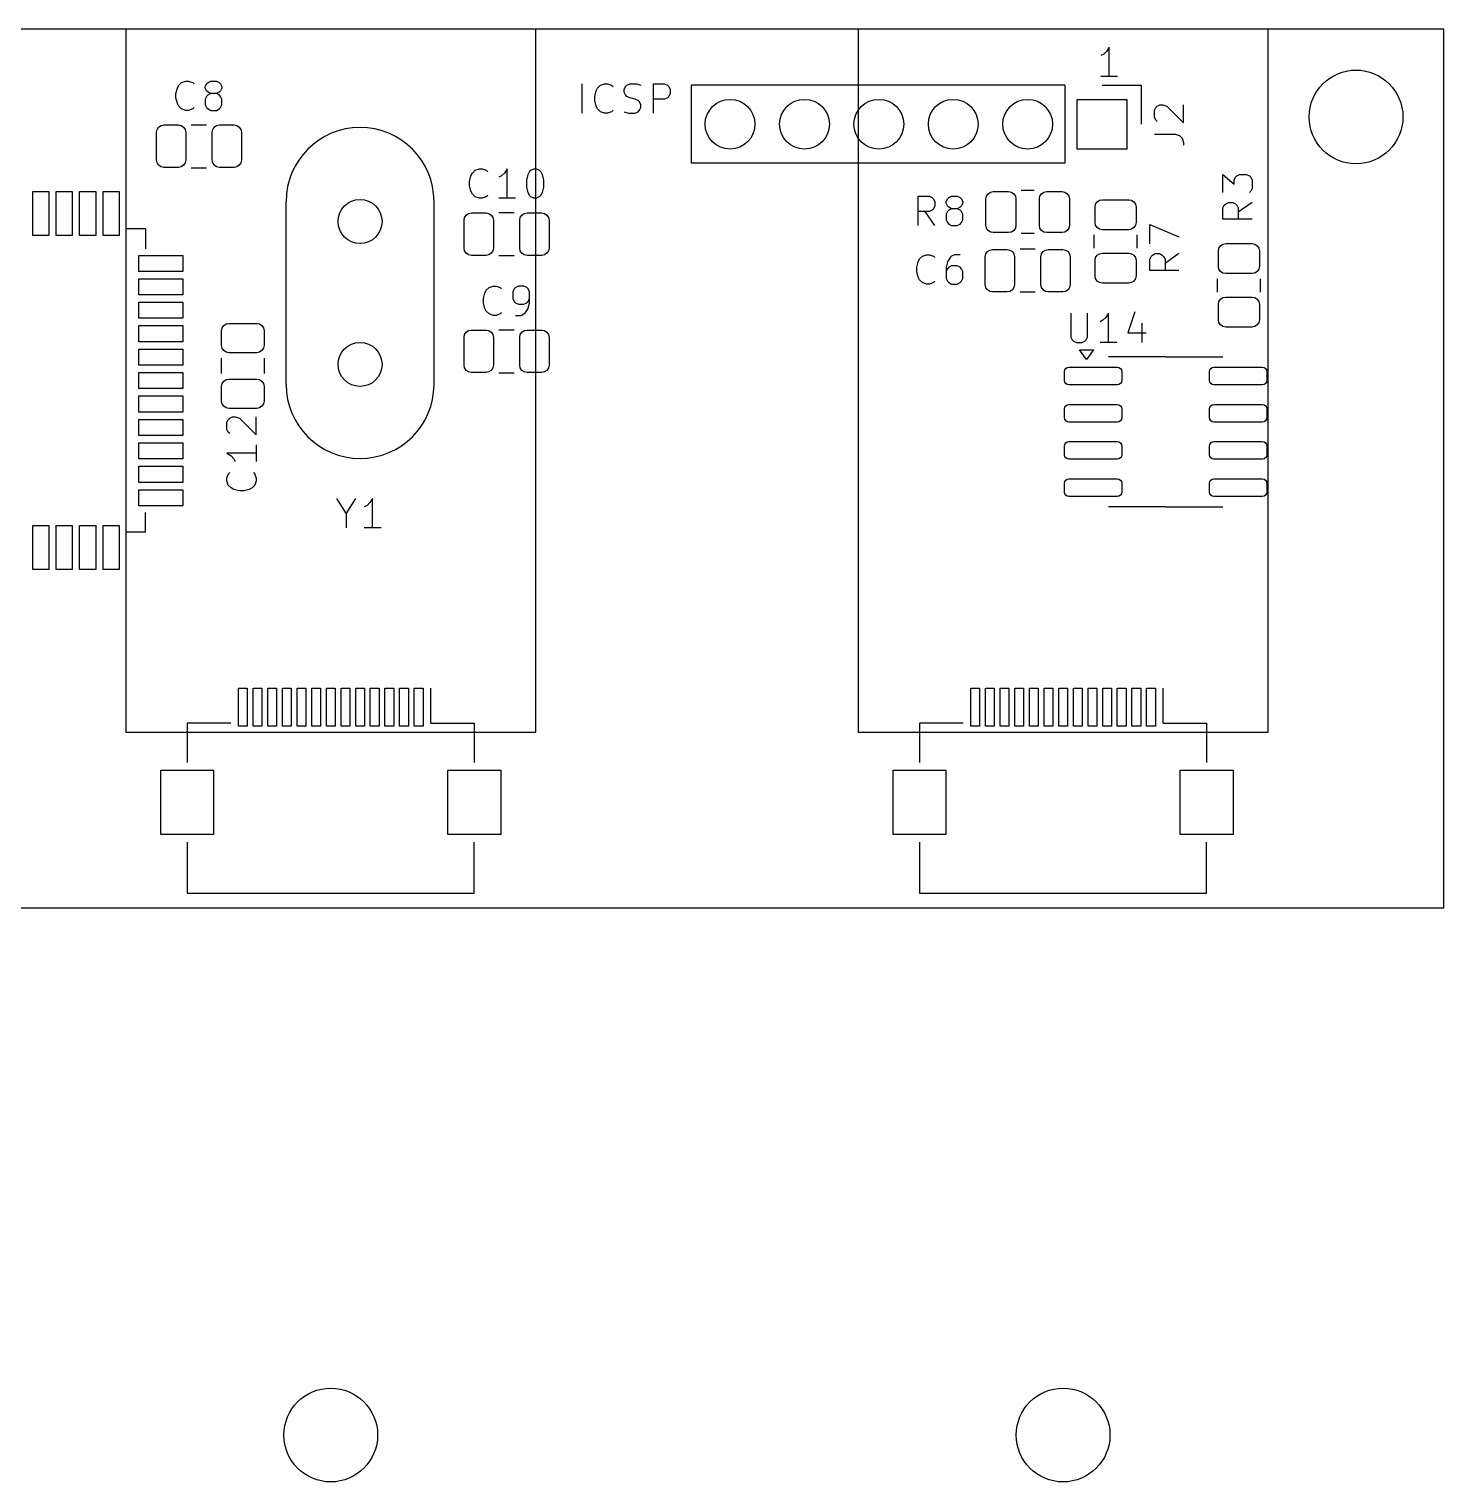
# Model space of a CAD drawing. Header units: millimetres. Extents: x 0 to 485, y -84 to 360.
# Drawn here: x 218.7 to 267, y 182.4 to 232 of the extents above; entities that cross this region are included whole.
import ezdxf

# ---------------------------------------------------------------- set-up
doc = ezdxf.new("R2010")
doc.units = ezdxf.units.MM
doc.layers.get('0').update_dxf_attribs({"lineweight": 25})
doc.layers.add('Import', color=16, linetype='Continuous', lineweight=25, true_color=0x800000)
doc.layers.add('Mounting Holes', color=9, linetype='Continuous', lineweight=25, true_color=0xc0c0c0)

msp = doc.modelspace()

# ---------------------------------------------------------------- linework, layer by layer
for p, q in [((236, 232), (222, 232)), ((222, 232), (222, 208)), ((236, 208), (236, 232)), ((261, 232), (247, 232)), ((247, 232), (247, 208)), ((261, 208), (261, 232)), ((222, 208), (236, 208)), ((247, 208), (261, 208))]:
    msp.add_line(p, q)
at = {"layer": 'Import', "flags": 128}
for points in [[(267, 232), (17, 232)], [(267, 202), (267, 232)], [(255.3844, 231.1421), (255.2892, 231.0945)], [(255.4796, 231.2373), (255.3844, 231.1421)], [(255.5749, 231.3802), (255.4796, 231.2373)], [(255.5749, 230.3802), (255.5749, 231.3802)], [(223.8095, 230.0823), (223.9048, 230.1776)], [(223.9048, 230.1776), (224.0476, 230.2252)], [(224.0476, 230.2252), (224.1429, 230.2252)], [(224.1429, 230.2252), (224.2857, 230.1776)], [(224.2857, 230.1776), (224.3333, 230.1299)], [(224.7619, 230.1299), (224.8095, 230.1776)], [(224.8095, 230.1776), (224.9048, 230.2252)], [(224.9048, 230.2252), (225.0952, 230.2252)], [(225.0952, 230.2252), (225.1905, 230.1776)], [(225.1905, 230.1776), (225.2381, 230.1299)], [(255.8606, 230.3802), (255.2892, 230.3802)], [(223.7143, 229.7966), (223.7619, 229.9871)], [(223.7143, 229.6538), (223.7143, 229.7966)], [(223.7619, 229.4633), (223.7143, 229.6538)], [(223.7619, 229.9871), (223.8095, 230.0823)], [(224.7143, 230.0347), (224.7619, 230.1299)], [(224.7143, 229.9871), (224.7143, 230.0347)], [(224.7619, 229.8918), (224.7143, 229.9871)], [(224.7619, 229.7014), (224.7143, 229.6061)], [(224.8095, 229.8442), (224.7619, 229.8918)], [(224.8095, 229.749), (224.7619, 229.7014)], [(224.9048, 229.7966), (224.8095, 229.8442)], [(224.9048, 229.7966), (224.8095, 229.749)], [(225.0952, 229.7966), (224.9048, 229.7966)], [(225.1905, 229.8442), (225.0952, 229.7966)], [(225.1905, 229.749), (225.0952, 229.7966)], [(225.2381, 229.8918), (225.1905, 229.8442)], [(225.2381, 229.7014), (225.1905, 229.749)], [(225.2381, 230.1299), (225.2857, 230.0347)], [(225.2857, 229.9871), (225.2381, 229.8918)], [(225.2857, 229.6061), (225.2381, 229.7014)], [(225.2857, 230.0347), (225.2857, 229.9871)], [(237.5868, 229.1302), (237.5868, 230.1302)], [(238.0153, 229.7016), (238.063, 229.8921)], [(238.0153, 229.5588), (238.0153, 229.7016)], [(238.063, 229.8921), (238.1106, 229.9873)], [(238.1106, 229.9873), (238.2058, 230.0826)], [(238.2058, 230.0826), (238.3487, 230.1302)], [(238.3487, 230.1302), (238.4439, 230.1302)], [(238.4439, 230.1302), (238.5868, 230.0826)], [(238.5868, 230.0826), (238.6344, 230.0349)], [(239.0153, 229.9397), (239.063, 230.0349)], [(239.0153, 229.8445), (239.0153, 229.9397)], [(239.063, 229.7492), (239.0153, 229.8445)], [(239.063, 230.0349), (239.1106, 230.0826)], [(239.1106, 229.7016), (239.063, 229.7492)], [(239.1106, 230.0826), (239.2058, 230.1302)], [(239.2058, 229.654), (239.1106, 229.7016)], [(239.2058, 230.1302), (239.4439, 230.1302)], [(239.3963, 229.6064), (239.2058, 229.654)], [(239.4439, 230.1302), (239.5868, 230.0826)], [(240.0153, 229.1302), (240.0153, 230.1302)], [(240.0153, 230.1302), (240.3963, 230.1302)], [(240.3963, 230.1302), (240.4915, 230.0826)], [(240.4915, 229.654), (240.3963, 229.6064)], [(240.4915, 230.0826), (240.5392, 230.0349)], [(240.5392, 229.7016), (240.4915, 229.654)], [(240.5392, 230.0349), (240.5868, 229.9397)], [(240.5868, 229.7968), (240.5392, 229.7016)], [(240.5868, 229.9397), (240.5868, 229.7968)], [(241.3, 230.08), (241.3, 227.42)], [(254.06, 230.08), (241.3, 230.08)], [(254.06, 230.08), (254.06, 227.42)], [(255.33, 230.08), (256.66, 230.08)], [(256.66, 230.08), (256.66, 228.75)], [(223.8095, 229.368), (223.7619, 229.4633)], [(223.9048, 229.2728), (223.8095, 229.368)], [(224.0476, 229.2252), (223.9048, 229.2728)], [(224.1429, 229.2252), (224.0476, 229.2252)], [(224.2857, 229.2728), (224.1429, 229.2252)], [(224.3333, 229.3204), (224.2857, 229.2728)], [(224.7143, 229.6061), (224.7143, 229.4157)], [(224.7143, 229.4157), (224.7619, 229.3204)], [(224.7619, 229.3204), (224.8095, 229.2728)], [(224.8095, 229.2728), (224.9048, 229.2252)], [(224.9048, 229.2252), (225.0952, 229.2252)], [(225.0952, 229.2252), (225.1905, 229.2728)], [(225.1905, 229.2728), (225.2381, 229.3204)], [(225.2381, 229.3204), (225.2857, 229.4157)], [(225.2857, 229.4157), (225.2857, 229.6061)], [(238.063, 229.3683), (238.0153, 229.5588)], [(238.1106, 229.273), (238.063, 229.3683)], [(238.2058, 229.1778), (238.1106, 229.273)], [(238.3487, 229.1302), (238.2058, 229.1778)], [(238.5868, 229.1778), (238.4439, 229.1302)], [(238.6344, 229.2254), (238.5868, 229.1778)], [(239.0153, 229.1778), (239.1582, 229.1302)], [(239.4915, 229.5588), (239.3963, 229.6064)], [(239.3963, 229.1302), (239.4915, 229.1778)], [(239.5392, 229.5111), (239.4915, 229.5588)], [(239.4915, 229.1778), (239.5392, 229.2254)], [(239.5868, 229.4159), (239.5392, 229.5111)], [(239.5392, 229.2254), (239.5868, 229.3207)], [(239.5868, 229.3207), (239.5868, 229.4159)], [(240.3963, 229.6064), (240.0153, 229.6064)], [(254.48, 229.6), (256.18, 229.6), (256.18, 227.9), (254.48, 227.9), (254.48, 229.6)], [(257.1148, 229.2262), (257.1624, 229.3214)], [(257.1148, 228.9881), (257.1148, 229.2262)], [(257.1624, 229.3214), (257.2101, 229.369)], [(257.2101, 229.369), (257.3053, 229.4167)], [(257.3053, 229.4167), (257.4005, 229.4167)], [(257.4005, 229.4167), (257.5434, 229.369)], [(257.5434, 229.369), (258.1148, 228.7976)], [(258.1148, 228.7976), (258.1148, 229.4167)], [(223.05, 228.475), (223.069, 228.5707), (223.1232, 228.6518), (223.2043, 228.706), (223.3, 228.725), (223.8, 228.725), (223.8957, 228.706), (223.9768, 228.6518), (224.031, 228.5707), (224.05, 228.475), (224.05, 227.525), (224.031, 227.4293), (223.9768, 227.3482), (223.8957, 227.294), (223.8, 227.275), (223.3, 227.275), (223.2043, 227.294), (223.1232, 227.3482), (223.069, 227.4293), (223.05, 227.525), (223.05, 228.475)], [(224.2387, 228.735), (224.7613, 228.735)], [(224.95, 228.475), (224.969, 228.5707), (225.0232, 228.6518), (225.1043, 228.706), (225.2, 228.725), (225.7, 228.725), (225.7957, 228.706), (225.8768, 228.6518), (225.931, 228.5707), (225.95, 228.475), (225.95, 227.525), (225.931, 227.4293), (225.8768, 227.3482), (225.7957, 227.294), (225.7, 227.275), (225.2, 227.275), (225.1043, 227.294), (225.0232, 227.3482), (224.969, 227.4293), (224.95, 227.525), (224.95, 228.475)], [(238.4439, 229.1302), (238.3487, 229.1302)], [(239.1582, 229.1302), (239.3963, 229.1302)], [(257.1624, 228.8929), (257.1148, 228.9881)], [(257.2101, 228.8452), (257.1624, 228.8929)], [(257.1148, 228.4167), (257.8291, 228.4167)], [(257.8291, 228.4167), (257.972, 228.369)], [(257.972, 228.369), (258.0672, 228.2738)], [(258.0672, 228.2738), (258.1148, 228.131)], [(258.1148, 228.131), (258.1148, 228.0357)], [(224.2387, 227.265), (224.7613, 227.265)], [(233.8333, 227.0823), (233.9286, 227.1776)], [(233.9286, 227.1776), (234.0714, 227.2252)], [(234.0714, 227.2252), (234.1667, 227.2252)], [(234.1667, 227.2252), (234.3095, 227.1776)], [(234.3095, 227.1776), (234.3571, 227.1299)], [(235.0238, 227.2252), (234.9286, 227.0823)], [(235.0238, 226.2252), (235.0238, 227.2252)], [(235.7857, 227.1299), (235.8333, 227.1776)], [(235.8333, 227.1776), (235.9286, 227.2252)], [(235.9286, 227.2252), (236.0238, 227.2252)], [(236.0238, 227.2252), (236.119, 227.1776)], [(236.119, 227.1776), (236.1667, 227.1299)], [(254.06, 227.42), (241.3, 227.42)], [(233.7381, 226.7966), (233.7857, 226.9871)], [(233.7381, 226.6538), (233.7381, 226.7966)], [(233.7857, 226.9871), (233.8333, 227.0823)], [(234.8333, 226.9871), (234.7381, 226.9395)], [(234.9286, 227.0823), (234.8333, 226.9871)], [(235.6905, 226.8442), (235.7381, 227.0347)], [(235.6905, 226.6061), (235.6905, 226.8442)], [(235.7381, 227.0347), (235.7857, 227.1299)], [(236.1667, 227.1299), (236.2143, 227.0347)], [(236.2143, 227.0347), (236.2619, 226.8442)], [(236.2619, 226.8442), (236.2619, 226.6061)], [(259.4548, 226.4167), (259.4548, 227.0357)], [(259.4548, 227.0357), (259.8358, 226.7024)], [(259.8358, 226.8452), (259.8834, 226.9405)], [(259.8358, 226.7024), (259.8358, 226.8452)], [(259.8834, 226.9405), (259.931, 226.9881)], [(259.931, 226.9881), (260.0262, 227.0357)], [(260.0262, 227.0357), (260.2643, 227.0357)], [(260.2643, 227.0357), (260.3596, 226.9881)], [(260.3596, 226.9881), (260.4072, 226.9405)], [(260.4072, 226.9405), (260.4548, 226.8452)], [(260.4548, 226.8452), (260.4548, 226.5595)], [(219.375, 224.95), (218.825, 224.95), (218.825, 226.45), (219.375, 226.45), (219.375, 224.95)], [(220.175, 224.95), (219.625, 224.95), (219.625, 226.45), (220.175, 226.45), (220.175, 224.95)], [(220.975, 224.95), (220.425, 224.95), (220.425, 226.45), (220.975, 226.45), (220.975, 224.95)], [(221.775, 224.95), (221.225, 224.95), (221.225, 226.45), (221.775, 226.45), (221.775, 224.95)], [(233.7857, 226.4633), (233.7381, 226.6538)], [(233.8333, 226.368), (233.7857, 226.4633)], [(233.9286, 226.2728), (233.8333, 226.368)], [(234.0714, 226.2252), (233.9286, 226.2728)], [(234.1667, 226.2252), (234.0714, 226.2252)], [(234.3095, 226.2728), (234.1667, 226.2252)], [(234.3571, 226.3204), (234.3095, 226.2728)], [(235.3095, 226.2252), (234.7381, 226.2252)], [(235.7381, 226.4157), (235.6905, 226.6061)], [(235.7857, 226.3204), (235.7381, 226.4157)], [(235.8333, 226.2728), (235.7857, 226.3204)], [(235.9286, 226.2252), (235.8333, 226.2728)], [(236.0238, 226.2252), (235.9286, 226.2252)], [(236.119, 226.2728), (236.0238, 226.2252)], [(236.1667, 226.3204), (236.119, 226.2728)], [(236.2143, 226.4157), (236.1667, 226.3204)], [(236.2619, 226.6061), (236.2143, 226.4157)], [(249.0519, 225.2952), (249.0519, 226.2952)], [(249.0519, 226.2952), (249.4329, 226.2952)], [(249.4329, 226.2952), (249.5281, 226.2476)], [(249.5281, 226.2476), (249.5757, 226.1999)], [(249.5757, 226.1999), (249.6233, 226.1047)], [(250.0043, 226.1047), (250.0519, 226.1999)], [(250.0519, 226.1999), (250.0995, 226.2476)], [(250.0995, 226.2476), (250.1948, 226.2952)], [(250.1948, 226.2952), (250.3852, 226.2952)], [(250.3852, 226.2952), (250.4805, 226.2476)], [(250.4805, 226.2476), (250.5281, 226.1999)], [(250.5281, 226.1999), (250.5757, 226.1047)], [(252.39, 225.3), (252.371, 225.2043), (252.3168, 225.1232), (252.2357, 225.069), (252.14, 225.05), (251.615, 225.05), (251.5193, 225.069), (251.4382, 225.1232), (251.384, 225.2043), (251.365, 225.3), (251.365, 226.2), (251.384, 226.2957), (251.4382, 226.3768), (251.5193, 226.431), (251.615, 226.45), (252.14, 226.45), (252.2357, 226.431), (252.3168, 226.3768), (252.371, 226.2957), (252.39, 226.2), (252.39, 225.3)], [(253.0171, 226.485), (252.5629, 226.485)], [(254.215, 225.3), (254.196, 225.2043), (254.1418, 225.1232), (254.0607, 225.069), (253.965, 225.05), (253.44, 225.05), (253.3443, 225.069), (253.2632, 225.1232), (253.209, 225.2043), (253.19, 225.3), (253.19, 226.2), (253.209, 226.2957), (253.2632, 226.3768), (253.3443, 226.431), (253.44, 226.45), (253.965, 226.45), (254.0607, 226.431), (254.1418, 226.3768), (254.196, 226.2957), (254.215, 226.2), (254.215, 225.3)], [(260.4072, 226.4643), (260.3596, 226.4167)], [(260.4548, 226.5595), (260.4072, 226.4643)], [(227.475, 219.865), (227.475, 226.115)], [(232.525, 219.865), (232.525, 226.115)], [(233.55, 225.475), (233.569, 225.5707), (233.6232, 225.6518), (233.7043, 225.706), (233.8, 225.725), (234.3, 225.725), (234.3957, 225.706), (234.4768, 225.6518), (234.531, 225.5707), (234.55, 225.475), (234.55, 224.525), (234.531, 224.4293), (234.4768, 224.3482), (234.3957, 224.294), (234.3, 224.275), (233.8, 224.275), (233.7043, 224.294), (233.6232, 224.3482), (233.569, 224.4293), (233.55, 224.525), (233.55, 225.475)], [(234.7387, 225.735), (235.2613, 225.735)], [(235.45, 225.475), (235.469, 225.5707), (235.5232, 225.6518), (235.6043, 225.706), (235.7, 225.725), (236.2, 225.725), (236.2957, 225.706), (236.3768, 225.6518), (236.431, 225.5707), (236.45, 225.475), (236.45, 224.525), (236.431, 224.4293), (236.3768, 224.3482), (236.2957, 224.294), (236.2, 224.275), (235.7, 224.275), (235.6043, 224.294), (235.5232, 224.3482), (235.469, 224.4293), (235.45, 224.525), (235.45, 225.475)], [(249.4329, 225.7714), (249.0519, 225.7714)], [(249.6233, 225.2952), (249.29, 225.7714)], [(249.5281, 225.819), (249.4329, 225.7714)], [(249.5757, 225.8666), (249.5281, 225.819)], [(249.6233, 225.9618), (249.5757, 225.8666)], [(249.6233, 226.1047), (249.6233, 225.9618)], [(250.0043, 226.0571), (250.0043, 226.1047)], [(250.0519, 225.9618), (250.0043, 226.0571)], [(250.0519, 225.7714), (250.0043, 225.6761)], [(250.0995, 225.9142), (250.0519, 225.9618)], [(250.0995, 225.819), (250.0519, 225.7714)], [(250.1948, 225.8666), (250.0995, 225.9142)], [(250.1948, 225.8666), (250.0995, 225.819)], [(250.3852, 225.8666), (250.1948, 225.8666)], [(250.4805, 225.9142), (250.3852, 225.8666)], [(250.4805, 225.819), (250.3852, 225.8666)], [(250.5281, 225.9618), (250.4805, 225.9142)], [(250.5281, 225.7714), (250.4805, 225.819)], [(250.5757, 226.0571), (250.5281, 225.9618)], [(250.5757, 225.6761), (250.5281, 225.7714)], [(250.5757, 226.1047), (250.5757, 226.0571)], [(255.34, 225.15), (255.2443, 225.169), (255.1632, 225.2232), (255.109, 225.3043), (255.09, 225.4), (255.09, 225.925), (255.109, 226.0207), (255.1632, 226.1018), (255.2443, 226.156), (255.34, 226.175), (256.24, 226.175), (256.3357, 226.156), (256.4168, 226.1018), (256.471, 226.0207), (256.49, 225.925), (256.49, 225.4), (256.471, 225.3043), (256.4168, 225.2232), (256.3357, 225.169), (256.24, 225.15), (255.34, 225.15)], [(259.4548, 225.8929), (259.5024, 225.9881)], [(259.4548, 225.5119), (259.4548, 225.8929)], [(259.5024, 225.9881), (259.5501, 226.0357)], [(259.5501, 226.0357), (259.6453, 226.0833)], [(259.6453, 226.0833), (259.7882, 226.0833)], [(259.7882, 226.0833), (259.8834, 226.0357)], [(259.8834, 226.0357), (259.931, 225.9881)], [(259.931, 225.9881), (259.9786, 225.8929)], [(260.4548, 226.0833), (259.9786, 225.75)], [(259.9786, 225.8929), (259.9786, 225.5119)], [(250.0043, 225.6761), (250.0043, 225.4857)], [(250.0043, 225.4857), (250.0519, 225.3904)], [(250.0519, 225.3904), (250.0995, 225.3428)], [(250.0995, 225.3428), (250.1948, 225.2952)], [(250.1948, 225.2952), (250.3852, 225.2952)], [(250.3852, 225.2952), (250.4805, 225.3428)], [(250.4805, 225.3428), (250.5281, 225.3904)], [(250.5281, 225.3904), (250.5757, 225.4857)], [(250.5757, 225.4857), (250.5757, 225.6761)], [(256.9548, 224.6667), (256.9548, 225.3333)], [(256.9548, 225.3333), (257.9548, 224.9048)], [(260.4548, 225.5119), (259.4548, 225.5119)], [(222.675, 225.175), (222, 225.175)], [(222.675, 225.175), (222.675, 224.5)], [(253.0171, 225.015), (252.5629, 225.015)], [(255.055, 224.5229), (255.055, 224.9771)], [(256.525, 224.5229), (256.525, 224.9771)], [(222.45, 223.725), (222.45, 224.275), (223.95, 224.275), (223.95, 223.725), (222.45, 223.725)], [(234.7387, 224.265), (235.2613, 224.265)], [(249.0995, 224.1523), (249.1948, 224.2476)], [(249.1948, 224.2476), (249.3376, 224.2952)], [(249.3376, 224.2952), (249.4329, 224.2952)], [(249.4329, 224.2952), (249.5757, 224.2476)], [(249.5757, 224.2476), (249.6233, 224.1999)], [(250.1471, 224.1999), (250.0519, 224.0571)], [(250.1948, 224.2476), (250.1471, 224.1999)], [(250.29, 224.2952), (250.1948, 224.2476)], [(250.4805, 224.2952), (250.29, 224.2952)], [(252.34, 223.275), (252.321, 223.1793), (252.2668, 223.0982), (252.1857, 223.044), (252.09, 223.025), (251.59, 223.025), (251.4943, 223.044), (251.4132, 223.0982), (251.359, 223.1793), (251.34, 223.275), (251.34, 224.225), (251.359, 224.3207), (251.4132, 224.4018), (251.4943, 224.456), (251.59, 224.475), (252.09, 224.475), (252.1857, 224.456), (252.2668, 224.4018), (252.321, 224.3207), (252.34, 224.225), (252.34, 223.275)], [(253.0513, 224.485), (252.5287, 224.485)], [(254.24, 223.275), (254.221, 223.1793), (254.1668, 223.0982), (254.0857, 223.044), (253.99, 223.025), (253.49, 223.025), (253.3943, 223.044), (253.3132, 223.0982), (253.259, 223.1793), (253.24, 223.275), (253.24, 224.225), (253.259, 224.3207), (253.3132, 224.4018), (253.3943, 224.456), (253.49, 224.475), (253.99, 224.475), (254.0857, 224.456), (254.1668, 224.4018), (254.221, 224.3207), (254.24, 224.225), (254.24, 223.275)], [(255.34, 223.325), (255.2443, 223.344), (255.1632, 223.3982), (255.109, 223.4793), (255.09, 223.575), (255.09, 224.1), (255.109, 224.1957), (255.1632, 224.2768), (255.2443, 224.331), (255.34, 224.35), (256.24, 224.35), (256.3357, 224.331), (256.4168, 224.2768), (256.471, 224.1957), (256.49, 224.1), (256.49, 223.575), (256.471, 223.4793), (256.4168, 223.3982), (256.3357, 223.344), (256.24, 223.325), (255.34, 223.325)], [(256.9548, 224.1429), (257.0024, 224.2381)], [(257.0024, 224.2381), (257.0501, 224.2857)], [(257.0501, 224.2857), (257.1453, 224.3333)], [(257.1453, 224.3333), (257.2882, 224.3333)], [(257.2882, 224.3333), (257.3834, 224.2857)], [(257.3834, 224.2857), (257.431, 224.2381)], [(257.431, 224.2381), (257.4786, 224.1429)], [(257.9548, 224.3333), (257.4786, 224)], [(259.55, 223.65), (259.4543, 223.669), (259.3732, 223.7232), (259.319, 223.8043), (259.3, 223.9), (259.3, 224.425), (259.319, 224.5207), (259.3732, 224.6018), (259.4543, 224.656), (259.55, 224.675), (260.45, 224.675), (260.5457, 224.656), (260.6268, 224.6018), (260.681, 224.5207), (260.7, 224.425), (260.7, 223.9), (260.681, 223.8043), (260.6268, 223.7232), (260.5457, 223.669), (260.45, 223.65), (259.55, 223.65)], [(249.0043, 223.8666), (249.0519, 224.0571)], [(249.0043, 223.7238), (249.0043, 223.8666)], [(249.0519, 223.5333), (249.0043, 223.7238)], [(249.0519, 224.0571), (249.0995, 224.1523)], [(250.0519, 224.0571), (250.0043, 223.8666)], [(250.0043, 223.8666), (250.0043, 223.4857)], [(250.0519, 223.819), (250.0043, 223.7238)], [(250.0995, 223.8666), (250.0519, 223.819)], [(250.1948, 223.9142), (250.0995, 223.8666)], [(250.3852, 223.9142), (250.1948, 223.9142)], [(250.4805, 223.8666), (250.3852, 223.9142)], [(250.5281, 223.819), (250.4805, 223.8666)], [(250.5757, 223.7238), (250.5281, 223.819)], [(250.5757, 223.4857), (250.5757, 223.7238)], [(256.9548, 223.7619), (256.9548, 224.1429)], [(257.9548, 223.7619), (256.9548, 223.7619)], [(257.4786, 224.1429), (257.4786, 223.7619)], [(222.45, 222.925), (222.45, 223.475), (223.95, 223.475), (223.95, 222.925), (222.45, 222.925)], [(234.4048, 223.1776), (234.5476, 223.2252)], [(234.5476, 223.2252), (234.6429, 223.2252)], [(234.6429, 223.2252), (234.7857, 223.1776)], [(235.4048, 223.2252), (235.3095, 223.1776)], [(235.5952, 223.2252), (235.4048, 223.2252)], [(235.6905, 223.1776), (235.5952, 223.2252)], [(249.0995, 223.438), (249.0519, 223.5333)], [(249.1948, 223.3428), (249.0995, 223.438)], [(249.3376, 223.2952), (249.1948, 223.3428)], [(249.4329, 223.2952), (249.3376, 223.2952)], [(249.5757, 223.3428), (249.4329, 223.2952)], [(249.6233, 223.3904), (249.5757, 223.3428)], [(250.0043, 223.4857), (250.0519, 223.3904)], [(250.0519, 223.3904), (250.0995, 223.3428)], [(250.0995, 223.3428), (250.1948, 223.2952)], [(250.1948, 223.2952), (250.3852, 223.2952)], [(250.3852, 223.2952), (250.4805, 223.3428)], [(250.4805, 223.3428), (250.5281, 223.3904)], [(250.5281, 223.3904), (250.5757, 223.4857)], [(259.265, 223.0229), (259.265, 223.4771)], [(260.735, 223.0229), (260.735, 223.4771)], [(234.2143, 222.7966), (234.2619, 222.9871)], [(234.2143, 222.6538), (234.2143, 222.7966)], [(234.2619, 222.9871), (234.3095, 223.0823)], [(234.3095, 223.0823), (234.4048, 223.1776)], [(234.7857, 223.1776), (234.8333, 223.1299)], [(235.2619, 223.1299), (235.2143, 223.0347)], [(235.2143, 223.0347), (235.2143, 222.7966)], [(235.2143, 222.7966), (235.2619, 222.7014)], [(235.3095, 223.1776), (235.2619, 223.1299)], [(235.7381, 223.1299), (235.6905, 223.1776)], [(235.7857, 223.0347), (235.7381, 223.1299)], [(235.7381, 222.7014), (235.7857, 222.7966)], [(235.7857, 222.6538), (235.7857, 223.0347)], [(253.0513, 223.015), (252.5287, 223.015)], [(259.55, 221.825), (259.4543, 221.844), (259.3732, 221.8982), (259.319, 221.9793), (259.3, 222.075), (259.3, 222.6), (259.319, 222.6957), (259.3732, 222.7768), (259.4543, 222.831), (259.55, 222.85), (260.45, 222.85), (260.5457, 222.831), (260.6268, 222.7768), (260.681, 222.6957), (260.7, 222.6), (260.7, 222.075), (260.681, 221.9793), (260.6268, 221.8982), (260.5457, 221.844), (260.45, 221.825), (259.55, 221.825)], [(222.45, 222.125), (222.45, 222.675), (223.95, 222.675), (223.95, 222.125), (222.45, 222.125)], [(234.2619, 222.4633), (234.2143, 222.6538)], [(234.3095, 222.368), (234.2619, 222.4633)], [(234.4048, 222.2728), (234.3095, 222.368)], [(234.5476, 222.2252), (234.4048, 222.2728)], [(234.6429, 222.2252), (234.5476, 222.2252)], [(234.7857, 222.2728), (234.6429, 222.2252)], [(234.8333, 222.3204), (234.7857, 222.2728)], [(235.2619, 222.7014), (235.3095, 222.6538)], [(235.3095, 222.6538), (235.4048, 222.6061)], [(235.3095, 222.2252), (235.5, 222.2252)], [(235.4048, 222.6061), (235.5952, 222.6061)], [(235.5, 222.2252), (235.5952, 222.2728)], [(235.5952, 222.6061), (235.6905, 222.6538)], [(235.5952, 222.2728), (235.6429, 222.3204)], [(235.6429, 222.3204), (235.7381, 222.4633)], [(235.6905, 222.6538), (235.7381, 222.7014)], [(235.7381, 222.4633), (235.7857, 222.6538)], [(254.2619, 222.2952), (254.2619, 221.4857)], [(254.8333, 221.4857), (254.8333, 222.2952)], [(255.5476, 222.2952), (255.4524, 222.1523)], [(255.5476, 221.2952), (255.5476, 222.2952)], [(256.4524, 222.3428), (256.2143, 221.6285)], [(222.45, 221.325), (222.45, 221.875), (223.95, 221.875), (223.95, 221.325), (222.45, 221.325)], [(225.525, 220.95), (225.4293, 220.969), (225.3482, 221.0232), (225.294, 221.1043), (225.275, 221.2), (225.275, 221.7), (225.294, 221.7957), (225.3482, 221.8768), (225.4293, 221.931), (225.525, 221.95), (226.475, 221.95), (226.5707, 221.931), (226.6518, 221.8768), (226.706, 221.7957), (226.725, 221.7), (226.725, 221.2), (226.706, 221.1043), (226.6518, 221.0232), (226.5707, 220.969), (226.475, 220.95), (225.525, 220.95)], [(233.55, 221.475), (233.569, 221.5707), (233.6232, 221.6518), (233.7043, 221.706), (233.8, 221.725), (234.3, 221.725), (234.3957, 221.706), (234.4768, 221.6518), (234.531, 221.5707), (234.55, 221.475), (234.55, 220.525), (234.531, 220.4293), (234.4768, 220.3482), (234.3957, 220.294), (234.3, 220.275), (233.8, 220.275), (233.7043, 220.294), (233.6232, 220.3482), (233.569, 220.4293), (233.55, 220.525), (233.55, 221.475)], [(234.7387, 221.735), (235.2613, 221.735)], [(235.45, 221.475), (235.469, 221.5707), (235.5232, 221.6518), (235.6043, 221.706), (235.7, 221.725), (236.2, 221.725), (236.2957, 221.706), (236.3768, 221.6518), (236.431, 221.5707), (236.45, 221.475), (236.45, 220.525), (236.431, 220.4293), (236.3768, 220.3482), (236.2957, 220.294), (236.2, 220.275), (235.7, 220.275), (235.6043, 220.294), (235.5232, 220.3482), (235.469, 220.4293), (235.45, 220.525), (235.45, 221.475)], [(255.3571, 222.0571), (255.2619, 222.0095)], [(255.4524, 222.1523), (255.3571, 222.0571)], [(256.6905, 221.9618), (256.6905, 221.2952)], [(254.2619, 221.4857), (254.3095, 221.3904)], [(254.3095, 221.3904), (254.3571, 221.3428)], [(254.3571, 221.3428), (254.4524, 221.2952)], [(254.4524, 221.2952), (254.6429, 221.2952)], [(254.6429, 221.2952), (254.7381, 221.3428)], [(254.7381, 221.3428), (254.7857, 221.3904)], [(254.7857, 221.3904), (254.8333, 221.4857)], [(255.8333, 221.2952), (255.2619, 221.2952)], [(256.2143, 221.6285), (256.8333, 221.6285)], [(222.45, 220.525), (222.45, 221.075), (223.95, 221.075), (223.95, 220.525), (222.45, 220.525)], [(225.265, 220.2387), (225.265, 220.7613)], [(226.735, 220.2387), (226.735, 220.7613)], [(254.8, 220.715), (254.56, 221.045), (255.04, 221.045), (254.8, 220.715)], [(257.5, 220.81), (255.55, 220.81)], [(257.5, 220.81), (259.45, 220.81)], [(222.45, 219.725), (222.45, 220.275), (223.95, 220.275), (223.95, 219.725), (222.45, 219.725)], [(234.7387, 220.265), (235.2613, 220.265)], [(254.05, 220.305), (254.0614, 220.3624), (254.0939, 220.4111), (254.1426, 220.4436), (254.2, 220.455), (255.85, 220.455), (255.9074, 220.4436), (255.9561, 220.4111), (255.9886, 220.3624), (256, 220.305), (256, 220.005), (255.9886, 219.9476), (255.9561, 219.8989), (255.9074, 219.8664), (255.85, 219.855), (254.2, 219.855), (254.1426, 219.8664), (254.0939, 219.8989), (254.0614, 219.9476), (254.05, 220.005), (254.05, 220.305)], [(259, 220.305), (259.0114, 220.3624), (259.0439, 220.4111), (259.0926, 220.4436), (259.15, 220.455), (260.8, 220.455), (260.8574, 220.4436), (260.9061, 220.4111), (260.9386, 220.3624), (260.95, 220.305), (260.95, 220.005), (260.9386, 219.9476), (260.9061, 219.8989), (260.8574, 219.8664), (260.8, 219.855), (259.15, 219.855), (259.0926, 219.8664), (259.0439, 219.8989), (259.0114, 219.9476), (259, 220.005), (259, 220.305)], [(225.525, 219.05), (225.4293, 219.069), (225.3482, 219.1232), (225.294, 219.2043), (225.275, 219.3), (225.275, 219.8), (225.294, 219.8957), (225.3482, 219.9768), (225.4293, 220.031), (225.525, 220.05), (226.475, 220.05), (226.5707, 220.031), (226.6518, 219.9768), (226.706, 219.8957), (226.725, 219.8), (226.725, 219.3), (226.706, 219.2043), (226.6518, 219.1232), (226.5707, 219.069), (226.475, 219.05), (225.525, 219.05)], [(222.45, 218.925), (222.45, 219.475), (223.95, 219.475), (223.95, 218.925), (222.45, 218.925)], [(225.5501, 218.7143), (225.6453, 218.7619)], [(225.6453, 218.7619), (225.7405, 218.7619)], [(225.7405, 218.7619), (225.8834, 218.7143)], [(226.4548, 218.1429), (226.4548, 218.7619)], [(254.05, 219.035), (254.0614, 219.0924), (254.0939, 219.1411), (254.1426, 219.1736), (254.2, 219.185), (255.85, 219.185), (255.9074, 219.1736), (255.9561, 219.1411), (255.9886, 219.0924), (256, 219.035), (256, 218.735), (255.9886, 218.6776), (255.9561, 218.6289), (255.9074, 218.5964), (255.85, 218.585), (254.2, 218.585), (254.1426, 218.5964), (254.0939, 218.6289), (254.0614, 218.6776), (254.05, 218.735), (254.05, 219.035)], [(259, 219.035), (259.0114, 219.0924), (259.0439, 219.1411), (259.0926, 219.1736), (259.15, 219.185), (260.8, 219.185), (260.8574, 219.1736), (260.9061, 219.1411), (260.9386, 219.0924), (260.95, 219.035), (260.95, 218.735), (260.9386, 218.6776), (260.9061, 218.6289), (260.8574, 218.5964), (260.8, 218.585), (259.15, 218.585), (259.0926, 218.5964), (259.0439, 218.6289), (259.0114, 218.6776), (259, 218.735), (259, 219.035)], [(222.45, 218.125), (222.45, 218.675), (223.95, 218.675), (223.95, 218.125), (222.45, 218.125)], [(225.4548, 218.5714), (225.5024, 218.6667)], [(225.4548, 218.3333), (225.4548, 218.5714)], [(225.5024, 218.2381), (225.4548, 218.3333)], [(225.5024, 218.6667), (225.5501, 218.7143)], [(225.8834, 218.7143), (226.4548, 218.1429)], [(222.45, 217.325), (222.45, 217.875), (223.95, 217.875), (223.95, 217.325), (222.45, 217.325)], [(225.5501, 218.1905), (225.5024, 218.2381)], [(226.4548, 217.8095), (226.4548, 217.2381)], [(254.05, 217.765), (254.0614, 217.8224), (254.0939, 217.8711), (254.1426, 217.9036), (254.2, 217.915), (255.85, 217.915), (255.9074, 217.9036), (255.9561, 217.8711), (255.9886, 217.8224), (256, 217.765), (256, 217.465), (255.9886, 217.4076), (255.9561, 217.3589), (255.9074, 217.3264), (255.85, 217.315), (254.2, 217.315), (254.1426, 217.3264), (254.0939, 217.3589), (254.0614, 217.4076), (254.05, 217.465), (254.05, 217.765)], [(259, 217.765), (259.0114, 217.8224), (259.0439, 217.8711), (259.0926, 217.9036), (259.15, 217.915), (260.8, 217.915), (260.8574, 217.9036), (260.9061, 217.8711), (260.9386, 217.8224), (260.95, 217.765), (260.95, 217.465), (260.9386, 217.4076), (260.9061, 217.3589), (260.8574, 217.3264), (260.8, 217.315), (259.15, 217.315), (259.0926, 217.3264), (259.0439, 217.3589), (259.0114, 217.4076), (259, 217.465), (259, 217.765)], [(226.4548, 217.5238), (225.4548, 217.5238)], [(225.4548, 217.5238), (225.5977, 217.4286)], [(225.5977, 217.4286), (225.6929, 217.3333)], [(225.6929, 217.3333), (225.7405, 217.2381)], [(222.45, 216.525), (222.45, 217.075), (223.95, 217.075), (223.95, 216.525), (222.45, 216.525)], [(225.4548, 216.6667), (225.5024, 216.8095)], [(225.5024, 216.8095), (225.5501, 216.8571)], [(226.3596, 216.8571), (226.4072, 216.8095)], [(226.4072, 216.8095), (226.4548, 216.6667)], [(222.45, 215.725), (222.45, 216.275), (223.95, 216.275), (223.95, 215.725), (222.45, 215.725)], [(225.4548, 216.5714), (225.4548, 216.6667)], [(225.5024, 216.4286), (225.4548, 216.5714)], [(225.5977, 216.3333), (225.5024, 216.4286)], [(225.6929, 216.2857), (225.5977, 216.3333)], [(225.8834, 216.2381), (225.6929, 216.2857)], [(226.2167, 216.2857), (226.0262, 216.2381)], [(226.312, 216.3333), (226.2167, 216.2857)], [(226.4072, 216.4286), (226.312, 216.3333)], [(226.4548, 216.5714), (226.4072, 216.4286)], [(226.4548, 216.6667), (226.4548, 216.5714)], [(254.05, 216.495), (254.0614, 216.5524), (254.0939, 216.6011), (254.1426, 216.6336), (254.2, 216.645), (255.85, 216.645), (255.9074, 216.6336), (255.9561, 216.6011), (255.9886, 216.5524), (256, 216.495), (256, 216.195), (255.9886, 216.1376), (255.9561, 216.0889), (255.9074, 216.0564), (255.85, 216.045), (254.2, 216.045), (254.1426, 216.0564), (254.0939, 216.0889), (254.0614, 216.1376), (254.05, 216.195), (254.05, 216.495)], [(259, 216.495), (259.0114, 216.5524), (259.0439, 216.6011), (259.0926, 216.6336), (259.15, 216.645), (260.8, 216.645), (260.8574, 216.6336), (260.9061, 216.6011), (260.9386, 216.5524), (260.95, 216.495), (260.95, 216.195), (260.9386, 216.1376), (260.9061, 216.0889), (260.8574, 216.0564), (260.8, 216.045), (259.15, 216.045), (259.0926, 216.0564), (259.0439, 216.0889), (259.0114, 216.1376), (259, 216.195), (259, 216.495)], [(226.0262, 216.2381), (225.8834, 216.2381)], [(229.1905, 215.9752), (229.5238, 215.4514)], [(229.5238, 215.4514), (229.8571, 215.9752)], [(230.3333, 215.8323), (230.2381, 215.7371)], [(230.4286, 215.9752), (230.3333, 215.8323)], [(230.4286, 214.9752), (230.4286, 215.9752)], [(222.675, 214.825), (222.675, 215.5)], [(229.5238, 215.4514), (229.5238, 214.9752)], [(230.2381, 215.7371), (230.1429, 215.6895)], [(257.5, 215.69), (255.55, 215.69)], [(257.5, 215.69), (259.45, 215.69)], [(219.375, 213.55), (218.825, 213.55), (218.825, 215.05), (219.375, 215.05), (219.375, 213.55)], [(220.175, 213.55), (219.625, 213.55), (219.625, 215.05), (220.175, 215.05), (220.175, 213.55)], [(220.975, 213.55), (220.425, 213.55), (220.425, 215.05), (220.975, 215.05), (220.975, 213.55)], [(221.775, 213.55), (221.225, 213.55), (221.225, 215.05), (221.775, 215.05), (221.775, 213.55)], [(222.675, 214.825), (222, 214.825)], [(230.7143, 214.9752), (230.1429, 214.9752)], [(225.85, 208.2), (225.85, 209.5), (226.15, 209.5), (226.15, 208.2), (225.85, 208.2)], [(226.35, 208.2), (226.35, 209.5), (226.65, 209.5), (226.65, 208.2), (226.35, 208.2)], [(226.85, 208.2), (226.85, 209.5), (227.15, 209.5), (227.15, 208.2), (226.85, 208.2)], [(227.35, 208.2), (227.35, 209.5), (227.65, 209.5), (227.65, 208.2), (227.35, 208.2)], [(227.85, 208.2), (227.85, 209.5), (228.15, 209.5), (228.15, 208.2), (227.85, 208.2)], [(228.35, 208.2), (228.35, 209.5), (228.65, 209.5), (228.65, 208.2), (228.35, 208.2)], [(228.85, 208.2), (228.85, 209.5), (229.15, 209.5), (229.15, 208.2), (228.85, 208.2)], [(229.35, 208.2), (229.35, 209.5), (229.65, 209.5), (229.65, 208.2), (229.35, 208.2)], [(229.85, 208.2), (229.85, 209.5), (230.15, 209.5), (230.15, 208.2), (229.85, 208.2)], [(230.35, 208.2), (230.35, 209.5), (230.65, 209.5), (230.65, 208.2), (230.35, 208.2)], [(230.85, 208.2), (230.85, 209.5), (231.15, 209.5), (231.15, 208.2), (230.85, 208.2)], [(231.35, 208.2), (231.35, 209.5), (231.65, 209.5), (231.65, 208.2), (231.35, 208.2)], [(231.85, 208.2), (231.85, 209.5), (232.15, 209.5), (232.15, 208.2), (231.85, 208.2)], [(232.41, 208.3), (232.41, 209.5)], [(250.85, 208.2), (250.85, 209.5), (251.15, 209.5), (251.15, 208.2), (250.85, 208.2)], [(251.35, 208.2), (251.35, 209.5), (251.65, 209.5), (251.65, 208.2), (251.35, 208.2)], [(251.85, 208.2), (251.85, 209.5), (252.15, 209.5), (252.15, 208.2), (251.85, 208.2)], [(252.35, 208.2), (252.35, 209.5), (252.65, 209.5), (252.65, 208.2), (252.35, 208.2)], [(252.85, 208.2), (252.85, 209.5), (253.15, 209.5), (253.15, 208.2), (252.85, 208.2)], [(253.35, 208.2), (253.35, 209.5), (253.65, 209.5), (253.65, 208.2), (253.35, 208.2)], [(253.85, 208.2), (253.85, 209.5), (254.15, 209.5), (254.15, 208.2), (253.85, 208.2)], [(254.35, 208.2), (254.35, 209.5), (254.65, 209.5), (254.65, 208.2), (254.35, 208.2)], [(254.85, 208.2), (254.85, 209.5), (255.15, 209.5), (255.15, 208.2), (254.85, 208.2)], [(255.35, 208.2), (255.35, 209.5), (255.65, 209.5), (255.65, 208.2), (255.35, 208.2)], [(255.85, 208.2), (255.85, 209.5), (256.15, 209.5), (256.15, 208.2), (255.85, 208.2)], [(256.35, 208.2), (256.35, 209.5), (256.65, 209.5), (256.65, 208.2), (256.35, 208.2)], [(256.85, 208.2), (256.85, 209.5), (257.15, 209.5), (257.15, 208.2), (256.85, 208.2)], [(257.41, 208.3), (257.41, 209.5)], [(224.1, 208.3), (224.1, 206.96)], [(225.59, 208.3), (224.1, 208.3)], [(232.41, 208.3), (233.9, 208.3)], [(233.9, 208.3), (233.9, 206.96)], [(249.1, 208.3), (249.1, 206.96)], [(250.59, 208.3), (249.1, 208.3)], [(257.41, 208.3), (258.9, 208.3)], [(258.9, 208.3), (258.9, 206.96)], [(223.2, 204.5), (223.2, 206.7), (225, 206.7), (225, 204.5), (223.2, 204.5)], [(233, 204.5), (233, 206.7), (234.8, 206.7), (234.8, 204.5), (233, 204.5)], [(248.2, 204.5), (248.2, 206.7), (250, 206.7), (250, 204.5), (248.2, 204.5)], [(258, 204.5), (258, 206.7), (259.8, 206.7), (259.8, 204.5), (258, 204.5)], [(224.1, 204.24), (224.1, 202.5)], [(233.9, 202.5), (233.9, 204.24)], [(249.1, 204.24), (249.1, 202.5)], [(258.9, 202.5), (258.9, 204.24)], [(224.1, 202.5), (233.9, 202.5)], [(249.1, 202.5), (258.9, 202.5)], [(17, 202), (267, 202)]]:
    msp.add_lwpolyline(points, dxfattribs=at)
for points in [[(232.525, 226.115, 1), (227.475, 226.115)], [(227.475, 219.865, 1), (232.525, 219.865)]]:
    msp.add_lwpolyline(points, format="xyb", dxfattribs=at)
at = {"layer": 'Import'}
for centre, radius in [((264, 229), 1.6), ((242.63, 228.75), 0.85), ((245.17, 228.75), 0.85), ((247.71, 228.75), 0.85), ((250.25, 228.75), 0.85), ((252.79, 228.75), 0.85), ((230, 225.43), 0.75), ((230, 220.55), 0.75)]:
    msp.add_circle(centre, radius, dxfattribs=at)
at = {"layer": 'Mounting Holes'}
for centre in [(264, 229), (229, 184), (254, 184)]:
    msp.add_circle(centre, 1.6, dxfattribs=at)

doc.saveas('drawing.dxf')
